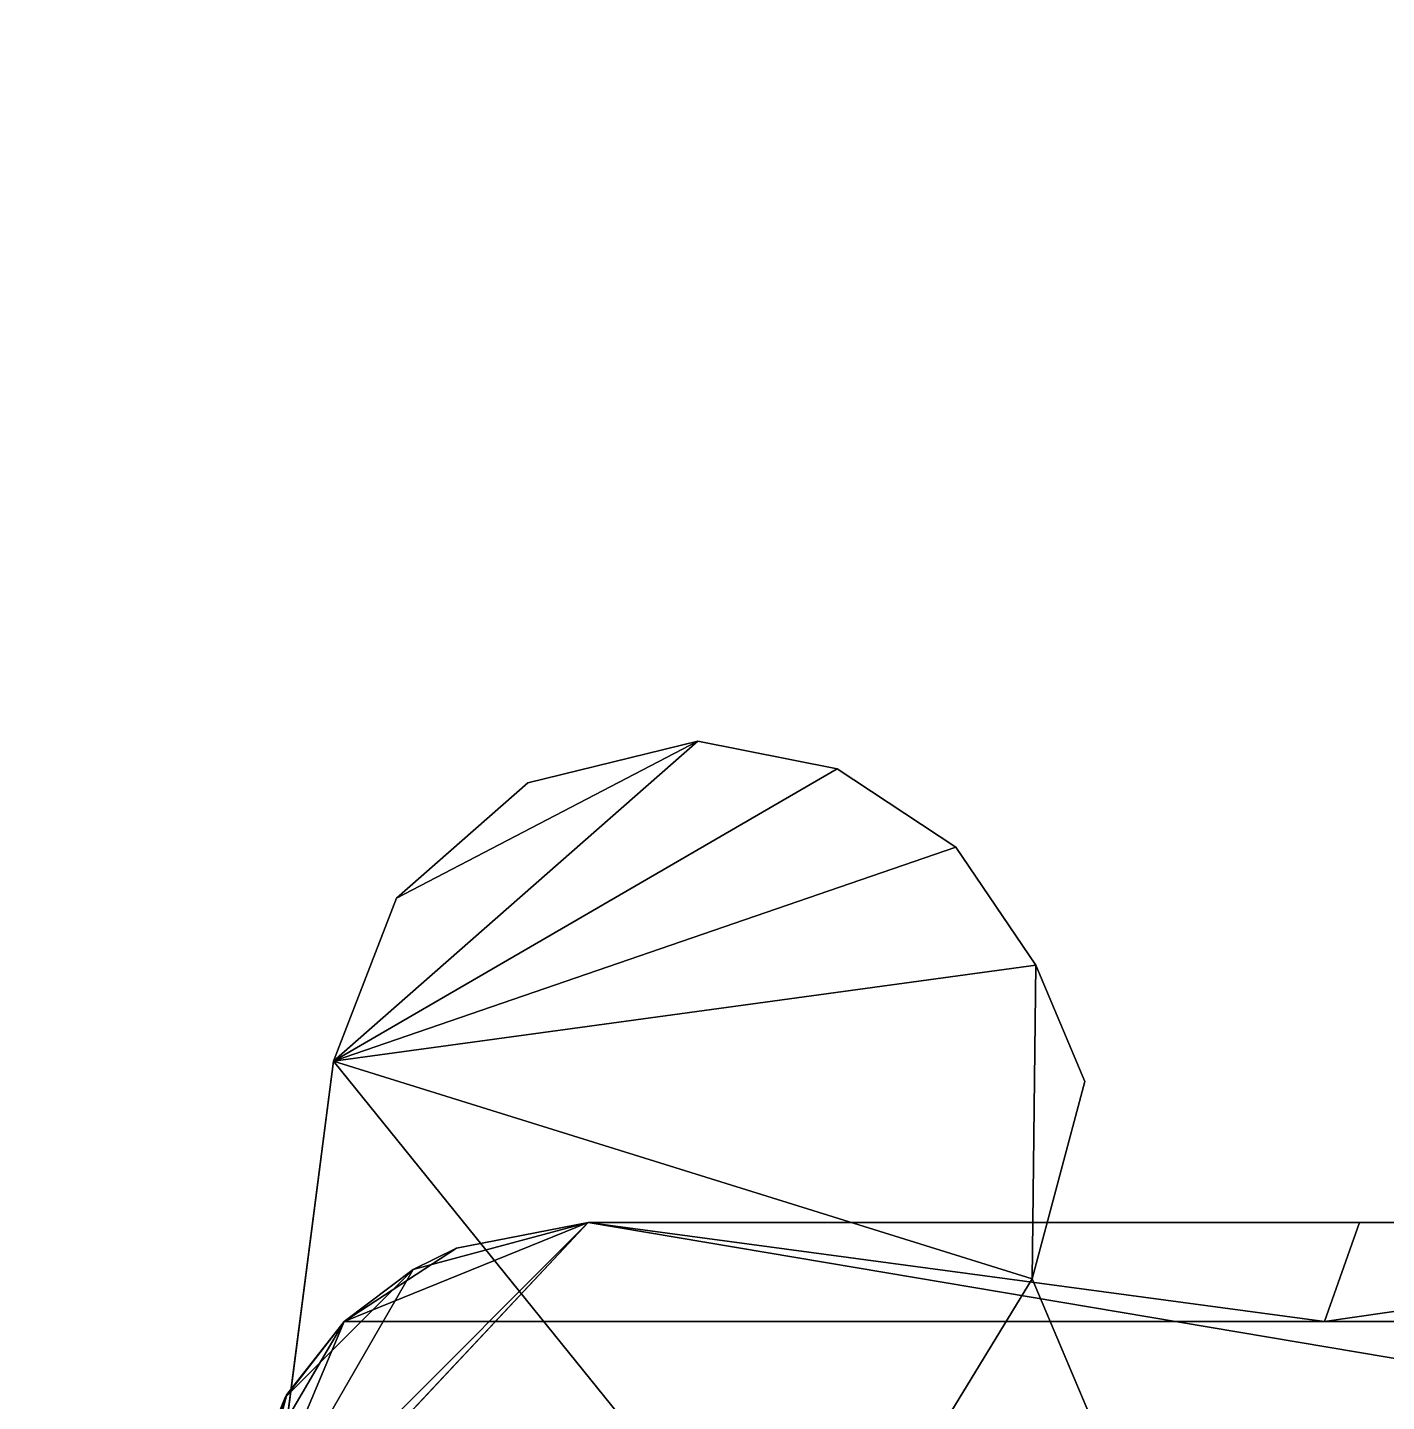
# Model space of a CAD drawing. Extents: x -80 to 2901, y -3352 to 80.
# Drawn here: x 1033.64 to 1045.3, y -559.54 to -547.75 of the extents above; entities that cross this region are included whole.
import ezdxf

# ---------------------------------------------------------------- set-up
doc = ezdxf.new("R2010")
doc.units = 0

# ---------------------------------------------------------------- blocks, each defined once
blk = doc.blocks.new('cocina Juan v2.bajo pileta 2p gola 72x18.Suelo1', base_point=(0, 18))
at = {"layer": 'Blanco', "color": 0}
for points in [[(0, 18), (0, 575), (800, 575), (800, 18)], [(0, 18, 18), (0, 575, 18), (800, 575, 18), (800, 18, 18)]]:
    blk.add_3dface(points, dxfattribs=at)
blk = doc.blocks.new('cocina Juan v2.bajo pileta 2p gola 72x18.Suelo')
at = {"layer": 'Blanco'}
blk.add_blockref('cocina Juan v2.bajo pileta 2p gola 72x18.Suelo1', (0, 18), dxfattribs=at)
blk = doc.blocks.new('cocina Juan v2.bajo pileta 2p gola 72x18.gola placa sin fijaciones [1]1', base_point=(0, 36, 850))
at = {"layer": 'blanco', "color": 0}
for points in [[(0, 36, 778), (0, 18, 778), (800, 18, 778), (800, 36, 778)], [(800, 36, 850), (800, 18, 850), (0, 18, 850), (0, 36, 850)]]:
    blk.add_3dface(points, dxfattribs=at)
blk = doc.blocks.new('cocina Juan v2.bajo pileta 2p gola 72x18.gola placa sin fijaciones [1]')
at = {"layer": 'Blanco'}
blk.add_blockref('cocina Juan v2.bajo pileta 2p gola 72x18.gola placa sin fijaciones [1]1', (0, 36, 850), dxfattribs=at)
blk = doc.blocks.new('cocina Juan v2.bajo pileta 2p gola 72x18.puerta gola 40 (doble) [1]1', base_point=(42.45, 18.8, 661.5))
at = {"layer": 'ACCESSORY', "color": 0, "invisible_edges": 8}
for points in [[(24.39, 26.13, 693.65), (25.588, 25.893, 693.65), (21.266, 23.384, 693.65), (24.39, 26.13, 693.65)], [(24.39, 26.13, 693.65), (25.588, 25.893, 693.65), (21.266, 23.384, 693.65), (24.39, 26.13, 693.65)], [(21.266, 23.384, 686.35), (25.588, 25.893, 686.35), (24.39, 26.13, 686.35), (21.266, 23.384, 686.35)], [(21.266, 23.384, 686.35), (25.588, 25.893, 686.35), (24.39, 26.13, 686.35), (21.266, 23.384, 686.35)], [(21.807, 24.783, 693.65), (24.39, 26.13, 693.65), (21.266, 23.384, 693.65), (21.807, 24.783, 693.65)], [(21.807, 24.783, 693.65), (24.39, 26.13, 693.65), (21.266, 23.384, 693.65), (21.807, 24.783, 693.65)], [(21.807, 24.783, 686.35), (21.266, 23.384, 686.35), (24.39, 26.13, 686.35), (21.807, 24.783, 686.35)], [(21.807, 24.783, 686.35), (21.266, 23.384, 686.35), (24.39, 26.13, 686.35), (21.807, 24.783, 686.35)], [(21.807, 24.783, 693.65), (22.933, 25.773, 693.65), (24.39, 26.13, 693.65), (21.807, 24.783, 693.65)], [(21.807, 24.783, 693.65), (22.933, 25.773, 693.65), (24.39, 26.13, 693.65), (21.807, 24.783, 693.65)], [(22.933, 25.773, 686.35), (21.807, 24.783, 686.35), (24.39, 26.13, 686.35), (22.933, 25.773, 686.35)], [(22.933, 25.773, 686.35), (21.807, 24.783, 686.35), (24.39, 26.13, 686.35), (22.933, 25.773, 686.35)], [(24.39, 26.13, 693.65), (22.933, 25.773, 693.65), (22.933, 25.773, 686.35), (24.39, 26.13, 693.65)], [(24.39, 26.13, 693.65), (22.933, 25.773, 693.65), (22.933, 25.773, 686.35), (24.39, 26.13, 693.65)], [(24.39, 26.13, 686.35), (24.39, 26.13, 693.65), (22.933, 25.773, 686.35), (24.39, 26.13, 686.35)], [(24.39, 26.13, 686.35), (24.39, 26.13, 693.65), (22.933, 25.773, 686.35), (24.39, 26.13, 686.35)], [(24.39, 26.13, 686.35), (25.588, 25.893, 686.35), (25.588, 25.893, 693.65), (24.39, 26.13, 686.35)], [(24.39, 26.13, 686.35), (25.588, 25.893, 686.35), (25.588, 25.893, 693.65), (24.39, 26.13, 686.35)], [(24.39, 26.13, 693.65), (24.39, 26.13, 686.35), (25.588, 25.893, 693.65), (24.39, 26.13, 693.65)], [(24.39, 26.13, 693.65), (24.39, 26.13, 686.35), (25.588, 25.893, 693.65), (24.39, 26.13, 693.65)], [(25.588, 25.893, 693.65), (26.606, 25.219, 693.65), (21.266, 23.384, 693.65), (25.588, 25.893, 693.65)], [(25.588, 25.893, 693.65), (26.606, 25.219, 693.65), (21.266, 23.384, 693.65), (25.588, 25.893, 693.65)], [(26.606, 25.219, 686.35), (25.588, 25.893, 686.35), (21.266, 23.384, 686.35), (26.606, 25.219, 686.35)], [(26.606, 25.219, 686.35), (25.588, 25.893, 686.35), (21.266, 23.384, 686.35), (26.606, 25.219, 686.35)], [(25.588, 25.893, 693.65), (26.606, 25.219, 686.35), (26.606, 25.219, 693.65), (25.588, 25.893, 693.65)], [(25.588, 25.893, 693.65), (26.606, 25.219, 686.35), (26.606, 25.219, 693.65), (25.588, 25.893, 693.65)], [(25.588, 25.893, 686.35), (26.606, 25.219, 686.35), (25.588, 25.893, 693.65), (25.588, 25.893, 686.35)], [(25.588, 25.893, 686.35), (26.606, 25.219, 686.35), (25.588, 25.893, 693.65), (25.588, 25.893, 686.35)], [(26.606, 25.219, 693.65), (27.291, 24.208, 693.65), (21.266, 23.384, 693.65), (26.606, 25.219, 693.65)], [(26.606, 25.219, 693.65), (27.291, 24.208, 693.65), (21.266, 23.384, 693.65), (26.606, 25.219, 693.65)], [(27.291, 24.208, 686.35), (26.606, 25.219, 686.35), (21.266, 23.384, 686.35), (27.291, 24.208, 686.35)], [(27.291, 24.208, 686.35), (26.606, 25.219, 686.35), (21.266, 23.384, 686.35), (27.291, 24.208, 686.35)], [(27.291, 24.208, 693.65), (27.259, 21.517, 693.65), (21.266, 23.384, 693.65), (27.291, 24.208, 693.65)], [(27.291, 24.208, 693.65), (27.259, 21.517, 693.65), (21.266, 23.384, 693.65), (27.291, 24.208, 693.65)], [(27.259, 21.517, 686.35), (27.291, 24.208, 686.35), (21.266, 23.384, 686.35), (27.259, 21.517, 686.35)], [(27.259, 21.517, 686.35), (27.291, 24.208, 686.35), (21.266, 23.384, 686.35), (27.259, 21.517, 686.35)], [(27.713, 23.211, 693.65), (27.259, 21.517, 693.65), (27.291, 24.208, 693.65), (27.713, 23.211, 693.65)], [(27.713, 23.211, 693.65), (27.259, 21.517, 693.65), (27.291, 24.208, 693.65), (27.713, 23.211, 693.65)], [(27.713, 23.211, 686.35), (27.291, 24.208, 686.35), (27.259, 21.517, 686.35), (27.713, 23.211, 686.35)], [(27.713, 23.211, 686.35), (27.291, 24.208, 686.35), (27.259, 21.517, 686.35), (27.713, 23.211, 686.35)], [(27.713, 23.211, 686.35), (27.713, 23.211, 693.65), (27.291, 24.208, 693.65), (27.713, 23.211, 686.35)], [(27.713, 23.211, 686.35), (27.713, 23.211, 693.65), (27.291, 24.208, 693.65), (27.713, 23.211, 686.35)], [(27.291, 24.208, 686.35), (27.713, 23.211, 686.35), (27.291, 24.208, 693.65), (27.291, 24.208, 686.35)], [(27.291, 24.208, 686.35), (27.713, 23.211, 686.35), (27.291, 24.208, 693.65), (27.291, 24.208, 686.35)], [(21.266, 23.384, 693.65), (25.329, 18.357, 693.65), (20.375, 16.499, 693.65), (21.266, 23.384, 693.65)], [(21.266, 23.384, 693.65), (25.329, 18.357, 693.65), (20.375, 16.499, 693.65), (21.266, 23.384, 693.65)], [(21.266, 23.384, 686.35), (20.375, 16.499, 686.35), (25.329, 18.357, 686.35), (21.266, 23.384, 686.35)], [(21.266, 23.384, 686.35), (20.375, 16.499, 686.35), (25.329, 18.357, 686.35), (21.266, 23.384, 686.35)], [(25.329, 18.357, 693.65), (21.266, 23.384, 693.65), (27.259, 21.517, 693.65), (25.329, 18.357, 693.65)], [(25.329, 18.357, 693.65), (21.266, 23.384, 693.65), (27.259, 21.517, 693.65), (25.329, 18.357, 693.65)], [(27.259, 21.517, 686.35), (21.266, 23.384, 686.35), (25.329, 18.357, 686.35), (27.259, 21.517, 686.35)], [(27.259, 21.517, 686.35), (21.266, 23.384, 686.35), (25.329, 18.357, 686.35), (27.259, 21.517, 686.35)], [(42.45, 18.8, 718.5), (20.45, 18.8, 718.5), (23.45, 22, 718.5), (42.45, 18.8, 718.5)], [(42.45, 18.8, 718.5), (20.45, 18.8, 718.5), (23.45, 22, 718.5), (42.45, 18.8, 718.5)], [(20.45, 18.8, 661.5), (42.45, 18.8, 661.5), (23.45, 22, 661.5), (20.45, 18.8, 661.5)], [(20.45, 18.8, 661.5), (42.45, 18.8, 661.5), (23.45, 22, 661.5), (20.45, 18.8, 661.5)], [(23.45, 22, 718.5), (20.45, 18.8, 718.5), (20.45, 19, 718.5), (23.45, 22, 718.5)], [(23.45, 22, 718.5), (20.45, 18.8, 718.5), (20.45, 19, 718.5), (23.45, 22, 718.5)], [(21.95, 21.598, 718.5), (23.45, 22, 718.5), (20.45, 19, 718.5), (21.95, 21.598, 718.5)], [(21.95, 21.598, 718.5), (23.45, 22, 718.5), (20.45, 19, 718.5), (21.95, 21.598, 718.5)], [(21.358, 21.15, 708.468), (29.767, 21.15, 706.992), (23.45, 22, 708.473), (21.358, 21.15, 708.468)], [(21.358, 21.15, 708.468), (29.767, 21.15, 706.992), (23.45, 22, 708.473), (21.358, 21.15, 708.468)], [(29.767, 21.15, 673.008), (21.358, 21.15, 671.532), (23.45, 22, 671.527), (29.767, 21.15, 673.008)], [(29.767, 21.15, 673.008), (21.358, 21.15, 671.532), (23.45, 22, 671.527), (29.767, 21.15, 673.008)], [(22.32, 21.779, 708.5), (21.358, 21.15, 708.468), (23.45, 22, 708.473), (22.32, 21.779, 708.5)], [(22.32, 21.779, 708.5), (21.358, 21.15, 708.468), (23.45, 22, 708.473), (22.32, 21.779, 708.5)], [(21.358, 21.15, 671.532), (22.321, 21.78, 671.5), (23.45, 22, 671.527), (21.358, 21.15, 671.532)], [(21.358, 21.15, 671.532), (22.321, 21.78, 671.5), (23.45, 22, 671.527), (21.358, 21.15, 671.532)], [(23.45, 22, 718.5), (21.95, 21.598, 718.5), (22.32, 21.779, 708.5), (23.45, 22, 718.5)], [(23.45, 22, 718.5), (21.95, 21.598, 718.5), (22.32, 21.779, 708.5), (23.45, 22, 718.5)], [(23.45, 22, 661.5), (22.321, 21.78, 671.5), (21.95, 21.598, 661.5), (23.45, 22, 661.5)], [(23.45, 22, 661.5), (22.321, 21.78, 671.5), (21.95, 21.598, 661.5), (23.45, 22, 661.5)], [(23.45, 22, 708.473), (23.45, 22, 718.5), (22.32, 21.779, 708.5), (23.45, 22, 708.473)], [(23.45, 22, 708.473), (23.45, 22, 718.5), (22.32, 21.779, 708.5), (23.45, 22, 708.473)], [(23.45, 22, 671.527), (22.321, 21.78, 671.5), (23.45, 22, 661.5), (23.45, 22, 671.527)], [(23.45, 22, 671.527), (22.321, 21.78, 671.5), (23.45, 22, 661.5), (23.45, 22, 671.527)], [(39.45, 22, 718.5), (42.45, 18.8, 718.5), (23.45, 22, 718.5), (39.45, 22, 718.5)], [(39.45, 22, 718.5), (42.45, 18.8, 718.5), (23.45, 22, 718.5), (39.45, 22, 718.5)], [(39.45, 22, 661.5), (23.45, 22, 661.5), (42.45, 18.8, 661.5), (39.45, 22, 661.5)], [(39.45, 22, 661.5), (23.45, 22, 661.5), (42.45, 18.8, 661.5), (39.45, 22, 661.5)], [(23.45, 22, 718.5), (30.069, 22, 706.858), (39.45, 22, 718.5), (23.45, 22, 718.5)], [(23.45, 22, 718.5), (30.069, 22, 706.858), (39.45, 22, 718.5), (23.45, 22, 718.5)], [(23.45, 22, 661.5), (39.45, 22, 661.5), (30.069, 22, 673.142), (23.45, 22, 661.5)], [(23.45, 22, 661.5), (39.45, 22, 661.5), (30.069, 22, 673.142), (23.45, 22, 661.5)], [(23.45, 22, 708.473), (30.069, 22, 706.858), (23.45, 22, 718.5), (23.45, 22, 708.473)], [(23.45, 22, 708.473), (30.069, 22, 706.858), (23.45, 22, 718.5), (23.45, 22, 708.473)], [(30.069, 22, 706.858), (23.45, 22, 708.473), (29.767, 21.15, 706.992), (30.069, 22, 706.858)], [(30.069, 22, 706.858), (23.45, 22, 708.473), (29.767, 21.15, 706.992), (30.069, 22, 706.858)], [(30.069, 22, 673.142), (29.767, 21.15, 673.008), (23.45, 22, 671.527), (30.069, 22, 673.142)], [(30.069, 22, 673.142), (29.767, 21.15, 673.008), (23.45, 22, 671.527), (30.069, 22, 673.142)], [(23.45, 22, 671.527), (23.45, 22, 661.5), (30.069, 22, 673.142), (23.45, 22, 671.527)], [(23.45, 22, 671.527), (23.45, 22, 661.5), (30.069, 22, 673.142), (23.45, 22, 671.527)], [(29.767, 21.15, 706.992), (36.617, 21.15, 701.897), (35.655, 22, 702.956), (29.767, 21.15, 706.992)], [(29.767, 21.15, 706.992), (36.617, 21.15, 701.897), (35.655, 22, 702.956), (29.767, 21.15, 706.992)], [(29.767, 21.15, 673.008), (35.655, 22, 677.044), (36.617, 21.15, 678.103), (29.767, 21.15, 673.008)], [(29.767, 21.15, 673.008), (35.655, 22, 677.044), (36.617, 21.15, 678.103), (29.767, 21.15, 673.008)], [(30.069, 22, 706.858), (29.767, 21.15, 706.992), (35.655, 22, 702.956), (30.069, 22, 706.858)], [(30.069, 22, 706.858), (29.767, 21.15, 706.992), (35.655, 22, 702.956), (30.069, 22, 706.858)], [(30.069, 22, 673.142), (35.655, 22, 677.044), (29.767, 21.15, 673.008), (30.069, 22, 673.142)], [(30.069, 22, 673.142), (35.655, 22, 677.044), (29.767, 21.15, 673.008), (30.069, 22, 673.142)], [(35.655, 22, 702.956), (39.45, 22, 718.5), (30.069, 22, 706.858), (35.655, 22, 702.956)], [(35.655, 22, 702.956), (39.45, 22, 718.5), (30.069, 22, 706.858), (35.655, 22, 702.956)], [(35.655, 22, 677.044), (30.069, 22, 673.142), (39.45, 22, 661.5), (35.655, 22, 677.044)], [(35.655, 22, 677.044), (30.069, 22, 673.142), (39.45, 22, 661.5), (35.655, 22, 677.044)], [(21.358, 21.15, 671.532), (21.95, 21.598, 661.5), (22.321, 21.78, 671.5), (21.358, 21.15, 671.532)], [(21.358, 21.15, 671.532), (21.95, 21.598, 661.5), (22.321, 21.78, 671.5), (21.358, 21.15, 671.532)], [(22.32, 21.779, 708.5), (21.95, 21.598, 718.5), (21.358, 21.15, 708.468), (22.32, 21.779, 708.5)], [(22.32, 21.779, 708.5), (21.95, 21.598, 718.5), (21.358, 21.15, 708.468), (22.32, 21.779, 708.5)], [(20.852, 20.5, 718.5), (21.95, 21.598, 718.5), (20.45, 19, 718.5), (20.852, 20.5, 718.5)], [(20.852, 20.5, 718.5), (21.95, 21.598, 718.5), (20.45, 19, 718.5), (20.852, 20.5, 718.5)], [(21.95, 21.598, 661.5), (20.852, 20.5, 661.5), (20.45, 19, 661.5), (21.95, 21.598, 661.5)], [(21.95, 21.598, 661.5), (20.852, 20.5, 661.5), (20.45, 19, 661.5), (21.95, 21.598, 661.5)], [(21.95, 21.598, 718.5), (20.852, 20.5, 718.5), (21.358, 21.15, 708.468), (21.95, 21.598, 718.5)], [(21.95, 21.598, 718.5), (20.852, 20.5, 718.5), (21.358, 21.15, 708.468), (21.95, 21.598, 718.5)], [(21.358, 21.15, 671.532), (20.852, 20.5, 661.5), (21.95, 21.598, 661.5), (21.358, 21.15, 671.532)], [(21.358, 21.15, 671.532), (20.852, 20.5, 661.5), (21.95, 21.598, 661.5), (21.358, 21.15, 671.532)], [(28.115, 19.497, 693.65), (25.329, 18.357, 693.65), (27.259, 21.517, 693.65), (28.115, 19.497, 693.65)], [(28.115, 19.497, 693.65), (25.329, 18.357, 693.65), (27.259, 21.517, 693.65), (28.115, 19.497, 693.65)], [(28.115, 19.497, 686.35), (27.259, 21.517, 686.35), (25.329, 18.357, 686.35), (28.115, 19.497, 686.35)], [(28.115, 19.497, 686.35), (27.259, 21.517, 686.35), (25.329, 18.357, 686.35), (28.115, 19.497, 686.35)], [(36, 21.15, 700.1), (20.45, 19, 700.1), (36, 7.6, 700.1), (36, 21.15, 700.1)], [(36, 21.15, 700.1), (20.45, 19, 700.1), (36, 7.6, 700.1), (36, 21.15, 700.1)], [(36, 21.15, 700.1), (21.358, 21.15, 700.1), (20.45, 19, 700.1), (36, 21.15, 700.1)], [(36, 21.15, 700.1), (21.358, 21.15, 700.1), (20.45, 19, 700.1), (36, 21.15, 700.1)], [(36, 21.15, 679.9), (36, 7.6, 679.9), (20.45, 19, 679.9), (36, 21.15, 679.9)], [(36, 21.15, 679.9), (36, 7.6, 679.9), (20.45, 19, 679.9), (36, 21.15, 679.9)], [(21.358, 21.15, 679.9), (36, 21.15, 679.9), (20.45, 19, 679.9), (21.358, 21.15, 679.9)], [(21.358, 21.15, 679.9), (36, 21.15, 679.9), (20.45, 19, 679.9), (21.358, 21.15, 679.9)], [(20.45, 19, 700.1), (21.358, 21.15, 700.1), (20.866, 20.524, 700.1), (20.45, 19, 700.1)], [(20.45, 19, 700.1), (21.358, 21.15, 700.1), (20.866, 20.524, 700.1), (20.45, 19, 700.1)], [(21.358, 21.15, 679.9), (20.45, 19, 679.9), (20.556, 19.79, 679.9), (21.358, 21.15, 679.9)], [(21.358, 21.15, 679.9), (20.45, 19, 679.9), (20.556, 19.79, 679.9), (21.358, 21.15, 679.9)], [(21.358, 21.15, 679.9), (20.556, 19.79, 679.9), (20.866, 20.524, 679.9), (21.358, 21.15, 679.9)], [(21.358, 21.15, 679.9), (20.556, 19.79, 679.9), (20.866, 20.524, 679.9), (21.358, 21.15, 679.9)], [(20.866, 20.524, 700.1), (21.358, 21.15, 708.468), (20.852, 20.5, 718.5), (20.866, 20.524, 700.1)], [(20.866, 20.524, 700.1), (21.358, 21.15, 708.468), (20.852, 20.5, 718.5), (20.866, 20.524, 700.1)], [(21.358, 21.15, 671.532), (20.866, 20.524, 679.9), (20.852, 20.5, 661.5), (21.358, 21.15, 671.532)], [(21.358, 21.15, 671.532), (20.866, 20.524, 679.9), (20.852, 20.5, 661.5), (21.358, 21.15, 671.532)], [(21.358, 21.15, 700.1), (21.358, 21.15, 708.468), (20.866, 20.524, 700.1), (21.358, 21.15, 700.1)], [(21.358, 21.15, 700.1), (21.358, 21.15, 708.468), (20.866, 20.524, 700.1), (21.358, 21.15, 700.1)], [(21.358, 21.15, 679.9), (20.866, 20.524, 679.9), (21.358, 21.15, 671.532), (21.358, 21.15, 679.9)], [(21.358, 21.15, 679.9), (20.866, 20.524, 679.9), (21.358, 21.15, 671.532), (21.358, 21.15, 679.9)], [(21.358, 21.15, 700.1), (36, 21.15, 700.1), (29.767, 21.15, 706.992), (21.358, 21.15, 700.1)], [(21.358, 21.15, 700.1), (36, 21.15, 700.1), (29.767, 21.15, 706.992), (21.358, 21.15, 700.1)], [(21.358, 21.15, 679.9), (29.767, 21.15, 673.008), (36, 21.15, 679.9), (21.358, 21.15, 679.9)], [(21.358, 21.15, 679.9), (29.767, 21.15, 673.008), (36, 21.15, 679.9), (21.358, 21.15, 679.9)], [(21.358, 21.15, 708.468), (21.358, 21.15, 700.1), (29.767, 21.15, 706.992), (21.358, 21.15, 708.468)], [(21.358, 21.15, 708.468), (21.358, 21.15, 700.1), (29.767, 21.15, 706.992), (21.358, 21.15, 708.468)], [(21.358, 21.15, 671.532), (29.767, 21.15, 673.008), (21.358, 21.15, 679.9), (21.358, 21.15, 671.532)], [(21.358, 21.15, 671.532), (29.767, 21.15, 673.008), (21.358, 21.15, 679.9), (21.358, 21.15, 671.532)], [(29.767, 21.15, 706.992), (36, 21.15, 700.1), (36.617, 21.15, 701.897), (29.767, 21.15, 706.992)], [(29.767, 21.15, 706.992), (36, 21.15, 700.1), (36.617, 21.15, 701.897), (29.767, 21.15, 706.992)], [(36.617, 21.15, 678.103), (36, 21.15, 679.9), (29.767, 21.15, 673.008), (36.617, 21.15, 678.103)], [(36.617, 21.15, 678.103), (36, 21.15, 679.9), (29.767, 21.15, 673.008), (36.617, 21.15, 678.103)], [(20.556, 19.79, 700.1), (20.45, 19, 700.1), (20.866, 20.524, 700.1), (20.556, 19.79, 700.1)], [(20.556, 19.79, 700.1), (20.45, 19, 700.1), (20.866, 20.524, 700.1), (20.556, 19.79, 700.1)], [(20.556, 19.79, 700.1), (20.866, 20.524, 700.1), (20.852, 20.5, 718.5), (20.556, 19.79, 700.1)], [(20.556, 19.79, 700.1), (20.866, 20.524, 700.1), (20.852, 20.5, 718.5), (20.556, 19.79, 700.1)], [(20.556, 19.79, 679.9), (20.852, 20.5, 661.5), (20.866, 20.524, 679.9), (20.556, 19.79, 679.9)], [(20.556, 19.79, 679.9), (20.852, 20.5, 661.5), (20.866, 20.524, 679.9), (20.556, 19.79, 679.9)], [(20.45, 19, 718.5), (20.556, 19.79, 700.1), (20.852, 20.5, 718.5), (20.45, 19, 718.5)], [(20.45, 19, 718.5), (20.556, 19.79, 700.1), (20.852, 20.5, 718.5), (20.45, 19, 718.5)], [(20.45, 19, 661.5), (20.852, 20.5, 661.5), (20.556, 19.79, 679.9), (20.45, 19, 661.5)], [(20.45, 19, 661.5), (20.852, 20.5, 661.5), (20.556, 19.79, 679.9), (20.45, 19, 661.5)]]:
    blk.add_3dface(points, dxfattribs=at)
at = {"layer": 'ACCESSORY', "color": 0}
for points in [[(21.807, 24.783, 693.65), (21.807, 24.783, 686.35), (22.933, 25.773, 686.35), (22.933, 25.773, 693.65)], [(21.807, 24.783, 693.65), (21.807, 24.783, 686.35), (22.933, 25.773, 686.35), (22.933, 25.773, 693.65)], [(26.606, 25.219, 693.65), (26.606, 25.219, 686.35), (27.291, 24.208, 686.35), (27.291, 24.208, 693.65)], [(26.606, 25.219, 693.65), (26.606, 25.219, 686.35), (27.291, 24.208, 686.35), (27.291, 24.208, 693.65)], [(21.266, 23.384, 693.65), (21.266, 23.384, 686.35), (21.807, 24.783, 686.35), (21.807, 24.783, 693.65)], [(21.266, 23.384, 693.65), (21.266, 23.384, 686.35), (21.807, 24.783, 686.35), (21.807, 24.783, 693.65)], [(20.375, 16.499, 693.65), (20.375, 16.499, 686.35), (21.266, 23.384, 686.35), (21.266, 23.384, 693.65)], [(20.375, 16.499, 693.65), (20.375, 16.499, 686.35), (21.266, 23.384, 686.35), (21.266, 23.384, 693.65)], [(27.259, 21.517, 686.35), (27.259, 21.517, 693.65), (27.713, 23.211, 693.65), (27.713, 23.211, 686.35)], [(27.259, 21.517, 686.35), (27.259, 21.517, 693.65), (27.713, 23.211, 693.65), (27.713, 23.211, 686.35)], [(23.45, 22, 661.5), (21.95, 21.598, 661.5), (20.45, 19, 661.5), (20.45, 18.8, 661.5)], [(23.45, 22, 661.5), (21.95, 21.598, 661.5), (20.45, 19, 661.5), (20.45, 18.8, 661.5)], [(27.259, 21.517, 693.65), (27.259, 21.517, 686.35), (28.115, 19.497, 686.35), (28.115, 19.497, 693.65)], [(27.259, 21.517, 693.65), (27.259, 21.517, 686.35), (28.115, 19.497, 686.35), (28.115, 19.497, 693.65)]]:
    blk.add_3dface(points, dxfattribs=at)
blk = doc.blocks.new('cocina Juan v2.bajo pileta 2p gola 72x18.puerta gola 40 (doble) [1]2', base_point=(42.45, 18.8, 91.5))
at = {"layer": 'ACCESSORY', "color": 0, "invisible_edges": 8}
for points in [[(24.39, 26.13, 123.65), (25.588, 25.893, 123.65), (21.266, 23.384, 123.65), (24.39, 26.13, 123.65)], [(24.39, 26.13, 123.65), (25.588, 25.893, 123.65), (21.266, 23.384, 123.65), (24.39, 26.13, 123.65)], [(21.266, 23.384, 116.35), (25.588, 25.893, 116.35), (24.39, 26.13, 116.35), (21.266, 23.384, 116.35)], [(21.266, 23.384, 116.35), (25.588, 25.893, 116.35), (24.39, 26.13, 116.35), (21.266, 23.384, 116.35)], [(21.807, 24.783, 123.65), (24.39, 26.13, 123.65), (21.266, 23.384, 123.65), (21.807, 24.783, 123.65)], [(21.807, 24.783, 123.65), (24.39, 26.13, 123.65), (21.266, 23.384, 123.65), (21.807, 24.783, 123.65)], [(21.807, 24.783, 116.35), (21.266, 23.384, 116.35), (24.39, 26.13, 116.35), (21.807, 24.783, 116.35)], [(21.807, 24.783, 116.35), (21.266, 23.384, 116.35), (24.39, 26.13, 116.35), (21.807, 24.783, 116.35)], [(21.807, 24.783, 123.65), (22.933, 25.773, 123.65), (24.39, 26.13, 123.65), (21.807, 24.783, 123.65)], [(21.807, 24.783, 123.65), (22.933, 25.773, 123.65), (24.39, 26.13, 123.65), (21.807, 24.783, 123.65)], [(22.933, 25.773, 116.35), (21.807, 24.783, 116.35), (24.39, 26.13, 116.35), (22.933, 25.773, 116.35)], [(22.933, 25.773, 116.35), (21.807, 24.783, 116.35), (24.39, 26.13, 116.35), (22.933, 25.773, 116.35)], [(24.39, 26.13, 123.65), (22.933, 25.773, 123.65), (22.933, 25.773, 116.35), (24.39, 26.13, 123.65)], [(24.39, 26.13, 123.65), (22.933, 25.773, 123.65), (22.933, 25.773, 116.35), (24.39, 26.13, 123.65)], [(24.39, 26.13, 116.35), (24.39, 26.13, 123.65), (22.933, 25.773, 116.35), (24.39, 26.13, 116.35)], [(24.39, 26.13, 116.35), (24.39, 26.13, 123.65), (22.933, 25.773, 116.35), (24.39, 26.13, 116.35)], [(24.39, 26.13, 116.35), (25.588, 25.893, 116.35), (25.588, 25.893, 123.65), (24.39, 26.13, 116.35)], [(24.39, 26.13, 116.35), (25.588, 25.893, 116.35), (25.588, 25.893, 123.65), (24.39, 26.13, 116.35)], [(24.39, 26.13, 123.65), (24.39, 26.13, 116.35), (25.588, 25.893, 123.65), (24.39, 26.13, 123.65)], [(24.39, 26.13, 123.65), (24.39, 26.13, 116.35), (25.588, 25.893, 123.65), (24.39, 26.13, 123.65)], [(25.588, 25.893, 123.65), (26.606, 25.219, 123.65), (21.266, 23.384, 123.65), (25.588, 25.893, 123.65)], [(25.588, 25.893, 123.65), (26.606, 25.219, 123.65), (21.266, 23.384, 123.65), (25.588, 25.893, 123.65)], [(26.606, 25.219, 116.35), (25.588, 25.893, 116.35), (21.266, 23.384, 116.35), (26.606, 25.219, 116.35)], [(26.606, 25.219, 116.35), (25.588, 25.893, 116.35), (21.266, 23.384, 116.35), (26.606, 25.219, 116.35)], [(25.588, 25.893, 123.65), (26.606, 25.219, 116.35), (26.606, 25.219, 123.65), (25.588, 25.893, 123.65)], [(25.588, 25.893, 123.65), (26.606, 25.219, 116.35), (26.606, 25.219, 123.65), (25.588, 25.893, 123.65)], [(25.588, 25.893, 116.35), (26.606, 25.219, 116.35), (25.588, 25.893, 123.65), (25.588, 25.893, 116.35)], [(25.588, 25.893, 116.35), (26.606, 25.219, 116.35), (25.588, 25.893, 123.65), (25.588, 25.893, 116.35)], [(26.606, 25.219, 123.65), (27.291, 24.208, 123.65), (21.266, 23.384, 123.65), (26.606, 25.219, 123.65)], [(26.606, 25.219, 123.65), (27.291, 24.208, 123.65), (21.266, 23.384, 123.65), (26.606, 25.219, 123.65)], [(27.291, 24.208, 116.35), (26.606, 25.219, 116.35), (21.266, 23.384, 116.35), (27.291, 24.208, 116.35)], [(27.291, 24.208, 116.35), (26.606, 25.219, 116.35), (21.266, 23.384, 116.35), (27.291, 24.208, 116.35)], [(27.291, 24.208, 123.65), (27.259, 21.517, 123.65), (21.266, 23.384, 123.65), (27.291, 24.208, 123.65)], [(27.291, 24.208, 123.65), (27.259, 21.517, 123.65), (21.266, 23.384, 123.65), (27.291, 24.208, 123.65)], [(27.259, 21.517, 116.35), (27.291, 24.208, 116.35), (21.266, 23.384, 116.35), (27.259, 21.517, 116.35)], [(27.259, 21.517, 116.35), (27.291, 24.208, 116.35), (21.266, 23.384, 116.35), (27.259, 21.517, 116.35)], [(27.713, 23.211, 123.65), (27.259, 21.517, 123.65), (27.291, 24.208, 123.65), (27.713, 23.211, 123.65)], [(27.713, 23.211, 123.65), (27.259, 21.517, 123.65), (27.291, 24.208, 123.65), (27.713, 23.211, 123.65)], [(27.713, 23.211, 116.35), (27.291, 24.208, 116.35), (27.259, 21.517, 116.35), (27.713, 23.211, 116.35)], [(27.713, 23.211, 116.35), (27.291, 24.208, 116.35), (27.259, 21.517, 116.35), (27.713, 23.211, 116.35)], [(27.713, 23.211, 116.35), (27.713, 23.211, 123.65), (27.291, 24.208, 123.65), (27.713, 23.211, 116.35)], [(27.713, 23.211, 116.35), (27.713, 23.211, 123.65), (27.291, 24.208, 123.65), (27.713, 23.211, 116.35)], [(27.291, 24.208, 116.35), (27.713, 23.211, 116.35), (27.291, 24.208, 123.65), (27.291, 24.208, 116.35)], [(27.291, 24.208, 116.35), (27.713, 23.211, 116.35), (27.291, 24.208, 123.65), (27.291, 24.208, 116.35)], [(21.266, 23.384, 123.65), (25.329, 18.357, 123.65), (20.375, 16.499, 123.65), (21.266, 23.384, 123.65)], [(21.266, 23.384, 123.65), (25.329, 18.357, 123.65), (20.375, 16.499, 123.65), (21.266, 23.384, 123.65)], [(21.266, 23.384, 116.35), (20.375, 16.499, 116.35), (25.329, 18.357, 116.35), (21.266, 23.384, 116.35)], [(21.266, 23.384, 116.35), (20.375, 16.499, 116.35), (25.329, 18.357, 116.35), (21.266, 23.384, 116.35)], [(25.329, 18.357, 123.65), (21.266, 23.384, 123.65), (27.259, 21.517, 123.65), (25.329, 18.357, 123.65)], [(25.329, 18.357, 123.65), (21.266, 23.384, 123.65), (27.259, 21.517, 123.65), (25.329, 18.357, 123.65)], [(27.259, 21.517, 116.35), (21.266, 23.384, 116.35), (25.329, 18.357, 116.35), (27.259, 21.517, 116.35)], [(27.259, 21.517, 116.35), (21.266, 23.384, 116.35), (25.329, 18.357, 116.35), (27.259, 21.517, 116.35)], [(42.45, 18.8, 148.5), (20.45, 18.8, 148.5), (23.45, 22, 148.5), (42.45, 18.8, 148.5)], [(42.45, 18.8, 148.5), (20.45, 18.8, 148.5), (23.45, 22, 148.5), (42.45, 18.8, 148.5)], [(20.45, 18.8, 91.5), (42.45, 18.8, 91.5), (23.45, 22, 91.5), (20.45, 18.8, 91.5)], [(20.45, 18.8, 91.5), (42.45, 18.8, 91.5), (23.45, 22, 91.5), (20.45, 18.8, 91.5)], [(23.45, 22, 148.5), (20.45, 18.8, 148.5), (20.45, 19, 148.5), (23.45, 22, 148.5)], [(23.45, 22, 148.5), (20.45, 18.8, 148.5), (20.45, 19, 148.5), (23.45, 22, 148.5)], [(21.95, 21.598, 148.5), (23.45, 22, 148.5), (20.45, 19, 148.5), (21.95, 21.598, 148.5)], [(21.95, 21.598, 148.5), (23.45, 22, 148.5), (20.45, 19, 148.5), (21.95, 21.598, 148.5)], [(21.358, 21.15, 138.468), (29.767, 21.15, 136.992), (23.45, 22, 138.473), (21.358, 21.15, 138.468)], [(21.358, 21.15, 138.468), (29.767, 21.15, 136.992), (23.45, 22, 138.473), (21.358, 21.15, 138.468)], [(29.767, 21.15, 103.008), (21.358, 21.15, 101.532), (23.45, 22, 101.527), (29.767, 21.15, 103.008)], [(29.767, 21.15, 103.008), (21.358, 21.15, 101.532), (23.45, 22, 101.527), (29.767, 21.15, 103.008)], [(22.32, 21.779, 138.5), (21.358, 21.15, 138.468), (23.45, 22, 138.473), (22.32, 21.779, 138.5)], [(22.32, 21.779, 138.5), (21.358, 21.15, 138.468), (23.45, 22, 138.473), (22.32, 21.779, 138.5)], [(21.358, 21.15, 101.532), (22.321, 21.78, 101.5), (23.45, 22, 101.527), (21.358, 21.15, 101.532)], [(21.358, 21.15, 101.532), (22.321, 21.78, 101.5), (23.45, 22, 101.527), (21.358, 21.15, 101.532)], [(23.45, 22, 148.5), (21.95, 21.598, 148.5), (22.32, 21.779, 138.5), (23.45, 22, 148.5)], [(23.45, 22, 148.5), (21.95, 21.598, 148.5), (22.32, 21.779, 138.5), (23.45, 22, 148.5)], [(23.45, 22, 91.5), (22.321, 21.78, 101.5), (21.95, 21.598, 91.5), (23.45, 22, 91.5)], [(23.45, 22, 91.5), (22.321, 21.78, 101.5), (21.95, 21.598, 91.5), (23.45, 22, 91.5)], [(23.45, 22, 138.473), (23.45, 22, 148.5), (22.32, 21.779, 138.5), (23.45, 22, 138.473)], [(23.45, 22, 138.473), (23.45, 22, 148.5), (22.32, 21.779, 138.5), (23.45, 22, 138.473)], [(23.45, 22, 101.527), (22.321, 21.78, 101.5), (23.45, 22, 91.5), (23.45, 22, 101.527)], [(23.45, 22, 101.527), (22.321, 21.78, 101.5), (23.45, 22, 91.5), (23.45, 22, 101.527)], [(39.45, 22, 148.5), (42.45, 18.8, 148.5), (23.45, 22, 148.5), (39.45, 22, 148.5)], [(39.45, 22, 148.5), (42.45, 18.8, 148.5), (23.45, 22, 148.5), (39.45, 22, 148.5)], [(39.45, 22, 91.5), (23.45, 22, 91.5), (42.45, 18.8, 91.5), (39.45, 22, 91.5)], [(39.45, 22, 91.5), (23.45, 22, 91.5), (42.45, 18.8, 91.5), (39.45, 22, 91.5)], [(23.45, 22, 148.5), (30.069, 22, 136.858), (39.45, 22, 148.5), (23.45, 22, 148.5)], [(23.45, 22, 148.5), (30.069, 22, 136.858), (39.45, 22, 148.5), (23.45, 22, 148.5)], [(23.45, 22, 91.5), (39.45, 22, 91.5), (30.069, 22, 103.142), (23.45, 22, 91.5)], [(23.45, 22, 91.5), (39.45, 22, 91.5), (30.069, 22, 103.142), (23.45, 22, 91.5)], [(23.45, 22, 138.473), (30.069, 22, 136.858), (23.45, 22, 148.5), (23.45, 22, 138.473)], [(23.45, 22, 138.473), (30.069, 22, 136.858), (23.45, 22, 148.5), (23.45, 22, 138.473)], [(30.069, 22, 136.858), (23.45, 22, 138.473), (29.767, 21.15, 136.992), (30.069, 22, 136.858)], [(30.069, 22, 136.858), (23.45, 22, 138.473), (29.767, 21.15, 136.992), (30.069, 22, 136.858)], [(30.069, 22, 103.142), (29.767, 21.15, 103.008), (23.45, 22, 101.527), (30.069, 22, 103.142)], [(30.069, 22, 103.142), (29.767, 21.15, 103.008), (23.45, 22, 101.527), (30.069, 22, 103.142)], [(23.45, 22, 101.527), (23.45, 22, 91.5), (30.069, 22, 103.142), (23.45, 22, 101.527)], [(23.45, 22, 101.527), (23.45, 22, 91.5), (30.069, 22, 103.142), (23.45, 22, 101.527)], [(29.767, 21.15, 136.992), (36.617, 21.15, 131.897), (35.655, 22, 132.956), (29.767, 21.15, 136.992)], [(29.767, 21.15, 136.992), (36.617, 21.15, 131.897), (35.655, 22, 132.956), (29.767, 21.15, 136.992)], [(29.767, 21.15, 103.008), (35.655, 22, 107.044), (36.617, 21.15, 108.103), (29.767, 21.15, 103.008)], [(29.767, 21.15, 103.008), (35.655, 22, 107.044), (36.617, 21.15, 108.103), (29.767, 21.15, 103.008)], [(30.069, 22, 136.858), (29.767, 21.15, 136.992), (35.655, 22, 132.956), (30.069, 22, 136.858)], [(30.069, 22, 136.858), (29.767, 21.15, 136.992), (35.655, 22, 132.956), (30.069, 22, 136.858)], [(30.069, 22, 103.142), (35.655, 22, 107.044), (29.767, 21.15, 103.008), (30.069, 22, 103.142)], [(30.069, 22, 103.142), (35.655, 22, 107.044), (29.767, 21.15, 103.008), (30.069, 22, 103.142)], [(35.655, 22, 132.956), (39.45, 22, 148.5), (30.069, 22, 136.858), (35.655, 22, 132.956)], [(35.655, 22, 132.956), (39.45, 22, 148.5), (30.069, 22, 136.858), (35.655, 22, 132.956)], [(35.655, 22, 107.044), (30.069, 22, 103.142), (39.45, 22, 91.5), (35.655, 22, 107.044)], [(35.655, 22, 107.044), (30.069, 22, 103.142), (39.45, 22, 91.5), (35.655, 22, 107.044)], [(21.358, 21.15, 101.532), (21.95, 21.598, 91.5), (22.321, 21.78, 101.5), (21.358, 21.15, 101.532)], [(21.358, 21.15, 101.532), (21.95, 21.598, 91.5), (22.321, 21.78, 101.5), (21.358, 21.15, 101.532)], [(22.32, 21.779, 138.5), (21.95, 21.598, 148.5), (21.358, 21.15, 138.468), (22.32, 21.779, 138.5)], [(22.32, 21.779, 138.5), (21.95, 21.598, 148.5), (21.358, 21.15, 138.468), (22.32, 21.779, 138.5)], [(20.852, 20.5, 148.5), (21.95, 21.598, 148.5), (20.45, 19, 148.5), (20.852, 20.5, 148.5)], [(20.852, 20.5, 148.5), (21.95, 21.598, 148.5), (20.45, 19, 148.5), (20.852, 20.5, 148.5)], [(21.95, 21.598, 91.5), (20.852, 20.5, 91.5), (20.45, 19, 91.5), (21.95, 21.598, 91.5)], [(21.95, 21.598, 91.5), (20.852, 20.5, 91.5), (20.45, 19, 91.5), (21.95, 21.598, 91.5)], [(21.95, 21.598, 148.5), (20.852, 20.5, 148.5), (21.358, 21.15, 138.468), (21.95, 21.598, 148.5)], [(21.95, 21.598, 148.5), (20.852, 20.5, 148.5), (21.358, 21.15, 138.468), (21.95, 21.598, 148.5)], [(21.358, 21.15, 101.532), (20.852, 20.5, 91.5), (21.95, 21.598, 91.5), (21.358, 21.15, 101.532)], [(21.358, 21.15, 101.532), (20.852, 20.5, 91.5), (21.95, 21.598, 91.5), (21.358, 21.15, 101.532)], [(28.115, 19.497, 123.65), (25.329, 18.357, 123.65), (27.259, 21.517, 123.65), (28.115, 19.497, 123.65)], [(28.115, 19.497, 123.65), (25.329, 18.357, 123.65), (27.259, 21.517, 123.65), (28.115, 19.497, 123.65)], [(28.115, 19.497, 116.35), (27.259, 21.517, 116.35), (25.329, 18.357, 116.35), (28.115, 19.497, 116.35)], [(28.115, 19.497, 116.35), (27.259, 21.517, 116.35), (25.329, 18.357, 116.35), (28.115, 19.497, 116.35)], [(36, 21.15, 130.1), (20.45, 19, 130.1), (36, 7.6, 130.1), (36, 21.15, 130.1)], [(36, 21.15, 130.1), (20.45, 19, 130.1), (36, 7.6, 130.1), (36, 21.15, 130.1)], [(36, 21.15, 130.1), (21.358, 21.15, 130.1), (20.45, 19, 130.1), (36, 21.15, 130.1)], [(36, 21.15, 130.1), (21.358, 21.15, 130.1), (20.45, 19, 130.1), (36, 21.15, 130.1)], [(36, 21.15, 109.9), (36, 7.6, 109.9), (20.45, 19, 109.9), (36, 21.15, 109.9)], [(36, 21.15, 109.9), (36, 7.6, 109.9), (20.45, 19, 109.9), (36, 21.15, 109.9)], [(21.358, 21.15, 109.9), (36, 21.15, 109.9), (20.45, 19, 109.9), (21.358, 21.15, 109.9)], [(21.358, 21.15, 109.9), (36, 21.15, 109.9), (20.45, 19, 109.9), (21.358, 21.15, 109.9)], [(20.45, 19, 130.1), (21.358, 21.15, 130.1), (20.866, 20.524, 130.1), (20.45, 19, 130.1)], [(20.45, 19, 130.1), (21.358, 21.15, 130.1), (20.866, 20.524, 130.1), (20.45, 19, 130.1)], [(21.358, 21.15, 109.9), (20.45, 19, 109.9), (20.556, 19.79, 109.9), (21.358, 21.15, 109.9)], [(21.358, 21.15, 109.9), (20.45, 19, 109.9), (20.556, 19.79, 109.9), (21.358, 21.15, 109.9)], [(21.358, 21.15, 109.9), (20.556, 19.79, 109.9), (20.866, 20.524, 109.9), (21.358, 21.15, 109.9)], [(21.358, 21.15, 109.9), (20.556, 19.79, 109.9), (20.866, 20.524, 109.9), (21.358, 21.15, 109.9)], [(20.866, 20.524, 130.1), (21.358, 21.15, 138.468), (20.852, 20.5, 148.5), (20.866, 20.524, 130.1)], [(20.866, 20.524, 130.1), (21.358, 21.15, 138.468), (20.852, 20.5, 148.5), (20.866, 20.524, 130.1)], [(21.358, 21.15, 101.532), (20.866, 20.524, 109.9), (20.852, 20.5, 91.5), (21.358, 21.15, 101.532)], [(21.358, 21.15, 101.532), (20.866, 20.524, 109.9), (20.852, 20.5, 91.5), (21.358, 21.15, 101.532)], [(21.358, 21.15, 130.1), (21.358, 21.15, 138.468), (20.866, 20.524, 130.1), (21.358, 21.15, 130.1)], [(21.358, 21.15, 130.1), (21.358, 21.15, 138.468), (20.866, 20.524, 130.1), (21.358, 21.15, 130.1)], [(21.358, 21.15, 109.9), (20.866, 20.524, 109.9), (21.358, 21.15, 101.532), (21.358, 21.15, 109.9)], [(21.358, 21.15, 109.9), (20.866, 20.524, 109.9), (21.358, 21.15, 101.532), (21.358, 21.15, 109.9)], [(21.358, 21.15, 130.1), (36, 21.15, 130.1), (29.767, 21.15, 136.992), (21.358, 21.15, 130.1)], [(21.358, 21.15, 130.1), (36, 21.15, 130.1), (29.767, 21.15, 136.992), (21.358, 21.15, 130.1)], [(21.358, 21.15, 109.9), (29.767, 21.15, 103.008), (36, 21.15, 109.9), (21.358, 21.15, 109.9)], [(21.358, 21.15, 109.9), (29.767, 21.15, 103.008), (36, 21.15, 109.9), (21.358, 21.15, 109.9)], [(21.358, 21.15, 138.468), (21.358, 21.15, 130.1), (29.767, 21.15, 136.992), (21.358, 21.15, 138.468)], [(21.358, 21.15, 138.468), (21.358, 21.15, 130.1), (29.767, 21.15, 136.992), (21.358, 21.15, 138.468)], [(21.358, 21.15, 101.532), (29.767, 21.15, 103.008), (21.358, 21.15, 109.9), (21.358, 21.15, 101.532)], [(21.358, 21.15, 101.532), (29.767, 21.15, 103.008), (21.358, 21.15, 109.9), (21.358, 21.15, 101.532)], [(29.767, 21.15, 136.992), (36, 21.15, 130.1), (36.617, 21.15, 131.897), (29.767, 21.15, 136.992)], [(29.767, 21.15, 136.992), (36, 21.15, 130.1), (36.617, 21.15, 131.897), (29.767, 21.15, 136.992)], [(36.617, 21.15, 108.103), (36, 21.15, 109.9), (29.767, 21.15, 103.008), (36.617, 21.15, 108.103)], [(36.617, 21.15, 108.103), (36, 21.15, 109.9), (29.767, 21.15, 103.008), (36.617, 21.15, 108.103)], [(20.556, 19.79, 130.1), (20.45, 19, 130.1), (20.866, 20.524, 130.1), (20.556, 19.79, 130.1)], [(20.556, 19.79, 130.1), (20.45, 19, 130.1), (20.866, 20.524, 130.1), (20.556, 19.79, 130.1)], [(20.556, 19.79, 130.1), (20.866, 20.524, 130.1), (20.852, 20.5, 148.5), (20.556, 19.79, 130.1)], [(20.556, 19.79, 130.1), (20.866, 20.524, 130.1), (20.852, 20.5, 148.5), (20.556, 19.79, 130.1)], [(20.556, 19.79, 109.9), (20.852, 20.5, 91.5), (20.866, 20.524, 109.9), (20.556, 19.79, 109.9)], [(20.556, 19.79, 109.9), (20.852, 20.5, 91.5), (20.866, 20.524, 109.9), (20.556, 19.79, 109.9)], [(20.45, 19, 148.5), (20.556, 19.79, 130.1), (20.852, 20.5, 148.5), (20.45, 19, 148.5)], [(20.45, 19, 148.5), (20.556, 19.79, 130.1), (20.852, 20.5, 148.5), (20.45, 19, 148.5)], [(20.45, 19, 91.5), (20.852, 20.5, 91.5), (20.556, 19.79, 109.9), (20.45, 19, 91.5)], [(20.45, 19, 91.5), (20.852, 20.5, 91.5), (20.556, 19.79, 109.9), (20.45, 19, 91.5)]]:
    blk.add_3dface(points, dxfattribs=at)
at = {"layer": 'ACCESSORY', "color": 0}
for points in [[(21.807, 24.783, 123.65), (21.807, 24.783, 116.35), (22.933, 25.773, 116.35), (22.933, 25.773, 123.65)], [(21.807, 24.783, 123.65), (21.807, 24.783, 116.35), (22.933, 25.773, 116.35), (22.933, 25.773, 123.65)], [(26.606, 25.219, 123.65), (26.606, 25.219, 116.35), (27.291, 24.208, 116.35), (27.291, 24.208, 123.65)], [(26.606, 25.219, 123.65), (26.606, 25.219, 116.35), (27.291, 24.208, 116.35), (27.291, 24.208, 123.65)], [(21.266, 23.384, 123.65), (21.266, 23.384, 116.35), (21.807, 24.783, 116.35), (21.807, 24.783, 123.65)], [(21.266, 23.384, 123.65), (21.266, 23.384, 116.35), (21.807, 24.783, 116.35), (21.807, 24.783, 123.65)], [(20.375, 16.499, 123.65), (20.375, 16.499, 116.35), (21.266, 23.384, 116.35), (21.266, 23.384, 123.65)], [(20.375, 16.499, 123.65), (20.375, 16.499, 116.35), (21.266, 23.384, 116.35), (21.266, 23.384, 123.65)], [(27.259, 21.517, 116.35), (27.259, 21.517, 123.65), (27.713, 23.211, 123.65), (27.713, 23.211, 116.35)], [(27.259, 21.517, 116.35), (27.259, 21.517, 123.65), (27.713, 23.211, 123.65), (27.713, 23.211, 116.35)], [(23.45, 22, 91.5), (21.95, 21.598, 91.5), (20.45, 19, 91.5), (20.45, 18.8, 91.5)], [(23.45, 22, 91.5), (21.95, 21.598, 91.5), (20.45, 19, 91.5), (20.45, 18.8, 91.5)], [(27.259, 21.517, 123.65), (27.259, 21.517, 116.35), (28.115, 19.497, 116.35), (28.115, 19.497, 123.65)], [(27.259, 21.517, 123.65), (27.259, 21.517, 116.35), (28.115, 19.497, 116.35), (28.115, 19.497, 123.65)]]:
    blk.add_3dface(points, dxfattribs=at)
blk = doc.blocks.new('cocina Juan v2.bajo pileta 2p gola 72x18.puerta gola 40 (doble) [1]')
for name, p in [('cocina Juan v2.bajo pileta 2p gola 72x18.puerta gola 40 (doble) [1]1', (42.45, 18.8, 661.5)), ('cocina Juan v2.bajo pileta 2p gola 72x18.puerta gola 40 (doble) [1]2', (42.45, 18.8, 91.5))]:
    blk.add_blockref(name, p)
blk = doc.blocks.new('cocina Juan v2.bajo pileta 2p gola 72x18')
at = {"layer": 'cocina Juan v2.bajo pileta 2p gola 72x18.gola placa sin fijaciones [1]'}
blk.add_blockref('cocina Juan v2.bajo pileta 2p gola 72x18.gola placa sin fijaciones [1]', (0, 0), dxfattribs=at)
at = {"layer": 'cocina Juan v2.bajo pileta 2p gola 72x18.puerta gola 40 (doble) [1]'}
blk.add_blockref('cocina Juan v2.bajo pileta 2p gola 72x18.puerta gola 40 (doble) [1]', (0, 0), dxfattribs=at)
at = {"layer": 'cocina Juan v2.bajo pileta 2p gola 72x18.Suelo'}
blk.add_blockref('cocina Juan v2.bajo pileta 2p gola 72x18.Suelo', (0, 0), dxfattribs=at)

msp = doc.modelspace()

# ---------------------------------------------------------------- block references
msp.add_blockref('cocina Juan v2.bajo pileta 2p gola 72x18', (1015, -580, 100))

doc.saveas('drawing.dxf')
